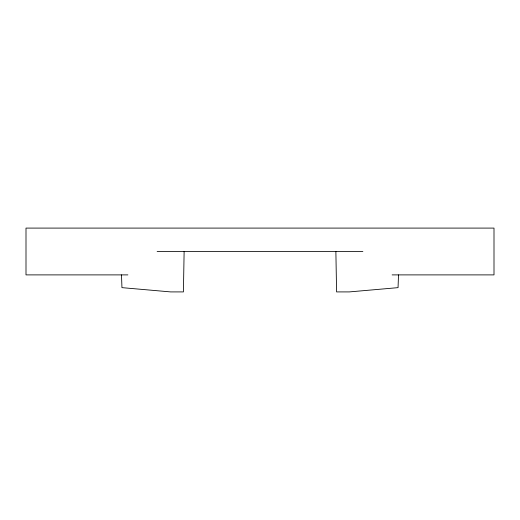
<?xml version="1.0" encoding="UTF-8"?>
<svg xmlns="http://www.w3.org/2000/svg" width="520" height="520" viewBox="0 0 520 520"><rect width="100%" height="100%" fill="white"/><g stroke="black" fill="none" stroke-linecap="round" stroke-linejoin="round"><path stroke-width="0.78" d="M184.125 251.492L183.417 291.909L170.658 291.909L121.947 287.644L121.498 274.892M398.502 274.892L398.053 287.644L349.343 291.909L336.583 291.909L335.875 251.492M157.125 251.492L362.875 251.492M127.881 274.892L26 274.892L26 228.092L494 228.092L494 274.892L392.119 274.892"/></g></svg>
